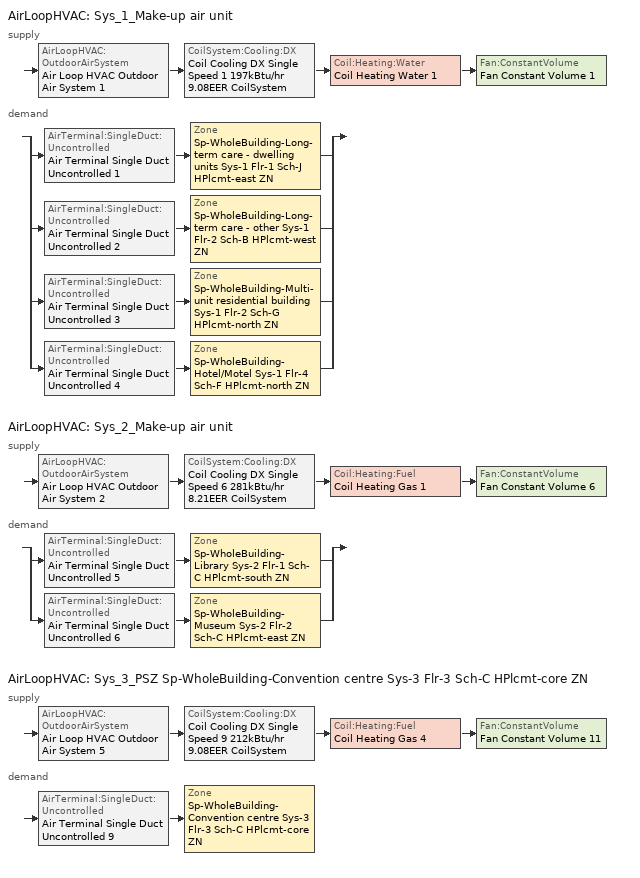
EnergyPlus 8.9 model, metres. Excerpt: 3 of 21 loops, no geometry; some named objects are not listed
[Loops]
AirLoopHVAC 'Sys_1_Make-up air unit'
 supply: AirLoopHVAC:OutdoorAirSystem 'Air Loop HVAC Outdoor Air System 1' > CoilSystem:Cooling:DX 'Coil Cooling DX Single Speed 1 197kBtu/hr 9.08EER CoilSystem' > Coil:Heating:Water 'Coil Heating Water 1' > Fan:ConstantVolume 'Fan Constant Volume 1'
 demand: split
  | AirTerminal:SingleDuct:Uncontrolled 'Air Terminal Single Duct Uncontrolled 1' > Zone 'Sp-WholeBuilding-Long-term care - dwelling units Sys-1 Flr-1 Sch-J HPlcmt-east ZN'
  | AirTerminal:SingleDuct:Uncontrolled 'Air Terminal Single Duct Uncontrolled 2' > Zone 'Sp-WholeBuilding-Long-term care - other Sys-1 Flr-2 Sch-B HPlcmt-west ZN'
  | AirTerminal:SingleDuct:Uncontrolled 'Air Terminal Single Duct Uncontrolled 3' > Zone 'Sp-WholeBuilding-Multi-unit residential building Sys-1 Flr-2 Sch-G HPlcmt-north ZN'
  | AirTerminal:SingleDuct:Uncontrolled 'Air Terminal Single Duct Uncontrolled 4' > Zone 'Sp-WholeBuilding-Hotel/Motel Sys-1 Flr-4 Sch-F HPlcmt-north ZN'
AirLoopHVAC 'Sys_2_Make-up air unit'
 supply: AirLoopHVAC:OutdoorAirSystem 'Air Loop HVAC Outdoor Air System 2' > CoilSystem:Cooling:DX 'Coil Cooling DX Single Speed 6 281kBtu/hr 8.21EER CoilSystem' > Coil:Heating:Fuel 'Coil Heating Gas 1' > Fan:ConstantVolume 'Fan Constant Volume 6'
 demand: split
  | AirTerminal:SingleDuct:Uncontrolled 'Air Terminal Single Duct Uncontrolled 5' > Zone 'Sp-WholeBuilding-Library Sys-2 Flr-1 Sch-C HPlcmt-south ZN'
  | AirTerminal:SingleDuct:Uncontrolled 'Air Terminal Single Duct Uncontrolled 6' > Zone 'Sp-WholeBuilding-Museum Sys-2 Flr-2 Sch-C HPlcmt-east ZN'
AirLoopHVAC 'Sys_3_PSZ Sp-WholeBuilding-Convention centre Sys-3 Flr-3 Sch-C HPlcmt-core ZN'
 supply: AirLoopHVAC:OutdoorAirSystem 'Air Loop HVAC Outdoor Air System 5' > CoilSystem:Cooling:DX 'Coil Cooling DX Single Speed 9 212kBtu/hr 9.08EER CoilSystem' > Coil:Heating:Fuel 'Coil Heating Gas 4' > Fan:ConstantVolume 'Fan Constant Volume 11'
 demand: AirTerminal:SingleDuct:Uncontrolled 'Air Terminal Single Duct Uncontrolled 9' > Zone 'Sp-WholeBuilding-Convention centre Sys-3 Flr-3 Sch-C HPlcmt-core ZN'
[ZoneControl:Thermostat] Control Object Type 1=ThermostatSetpoint:DualSetpoint
Name | Zone or ZoneList | Control Type Schedule | Control Name 1
Sp-WholeBuilding-Convention centre Sys-3 Flr-3 Sch-C HPlcmt-core ZN Thermostat | Sp-WholeBuilding-Convention centre Sys-3 Flr-3 Sch-C HPlcmt-core ZN | Sp-WholeBuilding-Convention centre Sys-3 Flr-3 Sch-C HPlcmt-core ZN Thermostat Schedule | Convention centre WholeBuilding Thermostat 2
Sp-WholeBuilding-Hotel/Motel Sys-1 Flr-4 Sch-F HPlcmt-north ZN Thermostat | Sp-WholeBuilding-Hotel/Motel Sys-1 Flr-4 Sch-F HPlcmt-north ZN | Sp-WholeBuilding-Hotel/Motel Sys-1 Flr-4 Sch-F HPlcmt-north ZN Thermostat Schedule | Hotel/Motel WholeBuilding Thermostat 2
Sp-WholeBuilding-Library Sys-2 Flr-1 Sch-C HPlcmt-south ZN Thermostat | Sp-WholeBuilding-Library Sys-2 Flr-1 Sch-C HPlcmt-south ZN | Sp-WholeBuilding-Library Sys-2 Flr-1 Sch-C HPlcmt-south ZN Thermostat Schedule | Library WholeBuilding Thermostat 2
Sp-WholeBuilding-Long-term care - dwelling units Sys-1 Flr-1 Sch-J HPlcmt-east ZN Thermostat | Sp-WholeBuilding-Long-term care - dwelling units Sys-1 Flr-1 Sch-J HPlcmt-east ZN | Sp-WholeBuilding-Long-term care - dwelling units Sys-1 Flr-1 Sch-J HPlcmt-east ZN Thermostat Schedule | Long-term care - dwelling units WholeBuilding Thermostat 2
Sp-WholeBuilding-Long-term care - other Sys-1 Flr-2 Sch-B HPlcmt-west ZN Thermostat | Sp-WholeBuilding-Long-term care - other Sys-1 Flr-2 Sch-B HPlcmt-west ZN | Sp-WholeBuilding-Long-term care - other Sys-1 Flr-2 Sch-B HPlcmt-west ZN Thermostat Schedule | Long-term care - other WholeBuilding Thermostat 2
Sp-WholeBuilding-Multi-unit residential building Sys-1 Flr-2 Sch-G HPlcmt-north ZN Thermostat | Sp-WholeBuilding-Multi-unit residential building Sys-1 Flr-2 Sch-G HPlcmt-north ZN | Sp-WholeBuilding-Multi-unit residential building Sys-1 Flr-2 Sch-G HPlcmt-north ZN Thermostat Schedule | Multi-unit residential building WholeBuilding Thermostat 2
Sp-WholeBuilding-Museum Sys-2 Flr-2 Sch-C HPlcmt-east ZN Thermostat | Sp-WholeBuilding-Museum Sys-2 Flr-2 Sch-C HPlcmt-east ZN | Sp-WholeBuilding-Museum Sys-2 Flr-2 Sch-C HPlcmt-east ZN Thermostat Schedule | Museum WholeBuilding Thermostat 2
[ThermostatSetpoint:DualSetpoint]
Name | Heating Setpoint Temperature Schedule | Cooling Setpoint Temperature Schedule
Convention centre WholeBuilding Thermostat 2; Library WholeBuilding Thermostat 2; Museum WholeBuilding Thermostat 2 | NECB-C-Thermostat Setpoint-Heating | NECB-C-Thermostat Setpoint-Cooling
Hotel/Motel WholeBuilding Thermostat 2 | NECB-F-Thermostat Setpoint-Heating | NECB-F-Thermostat Setpoint-Cooling
Long-term care - dwelling units WholeBuilding Thermostat 2 | NECB-J-Thermostat Setpoint-Heating | NECB-J-Thermostat Setpoint-Cooling
Long-term care - other WholeBuilding Thermostat 2 | NECB-B-Thermostat Setpoint-Heating | NECB-B-Thermostat Setpoint-Cooling
Multi-unit residential building WholeBuilding Thermostat 2 | NECB-G-Thermostat Setpoint-Heating | NECB-G-Thermostat Setpoint-Cooling
[AirTerminal:SingleDuct:Uncontrolled] Availability Schedule=Always On Discrete; Maximum Air Flow Rate {m3/s}=AutoSize
Air Terminal Single Duct Uncontrolled 9; Air Terminal Single Duct Uncontrolled 4; Air Terminal Single Duct Uncontrolled 5; Air Terminal Single Duct Uncontrolled 1; Air Terminal Single Duct Uncontrolled 2; Air Terminal Single Duct Uncontrolled 3; Air Terminal Single Duct Uncontrolled 6
[Zone equipment]
Sp-WholeBuilding-Convention centre Sys-3 Flr-3 Sch-C HPlcmt-core ZN: Air Terminal Single Duct Uncontrolled 9, Zone HVAC Baseboard Convective Water 7
Sp-WholeBuilding-Hotel/Motel Sys-1 Flr-4 Sch-F HPlcmt-north ZN: Sp-WholeBuilding-Hotel/Motel Sys-1 Flr-4 Sch-F HPlcmt-north ZN PTAC, Zone HVAC Baseboard Convective Water 4, Air Terminal Single Duct Uncontrolled 4
Sp-WholeBuilding-Library Sys-2 Flr-1 Sch-C HPlcmt-south ZN: Zone HVAC Four Pipe Fan Coil 1, Air Terminal Single Duct Uncontrolled 5
Sp-WholeBuilding-Long-term care - dwelling units Sys-1 Flr-1 Sch-J HPlcmt-east ZN: Sp-WholeBuilding-Long-term care - dwelling units Sys-1 Flr-1 Sch-J HPlcmt-east ZN PTAC, Zone HVAC Baseboard Convective Water 1, Air Terminal Single Duct Uncontrolled 1
Sp-WholeBuilding-Long-term care - other Sys-1 Flr-2 Sch-B HPlcmt-west ZN: Sp-WholeBuilding-Long-term care - other Sys-1 Flr-2 Sch-B HPlcmt-west ZN PTAC, Zone HVAC Baseboard Convective Water 2, Air Terminal Single Duct Uncontrolled 2
Sp-WholeBuilding-Multi-unit residential building Sys-1 Flr-2 Sch-G HPlcmt-north ZN: Sp-WholeBuilding-Multi-unit residential building Sys-1 Flr-2 Sch-G HPlcmt-north ZN PTAC, Zone HVAC Baseboard Convective Water 3, Air Terminal Single Duct Uncontrolled 3
Sp-WholeBuilding-Museum Sys-2 Flr-2 Sch-C HPlcmt-east ZN: Zone HVAC Four Pipe Fan Coil 2, Air Terminal Single Duct Uncontrolled 6
[Sizing:Zone] Zone Cooling Design Supply Air Temperature Input Method=SupplyAirTemperature; Zone Cooling Design Supply Air Temperature {C}=13; Zone Cooling Design Supply Air Temperature Difference {deltaC}=11.11; Zone Heating Design Supply Air Temperature Input Method=SupplyAirTemperature; Zone Heating Design Supply Air Temperature {C}=43; Zone Heating Design Supply Air Temperature Difference {deltaC}=11.11; Zone Cooling Design Supply Air Humidity Ratio {kgWater/kgDryAir}=0.0085; Zone Heating Design Supply Air Humidity Ratio {kgWater/kgDryAir}=0.008; Zone Heating Sizing Factor=1.3; Zone Cooling Sizing Factor=1.1; Cooling Design Air Flow Method=DesignDay; Cooling Design Air Flow Rate {m3/s}=0; Cooling Minimum Air Flow per Zone Floor Area {m3/s-m2}=0.000762; Cooling Minimum Air Flow {m3/s}=0; Cooling Minimum Air Flow Fraction=0; Heating Design Air Flow Method=DesignDay; Heating Design Air Flow Rate {m3/s}=0; Heating Maximum Air Flow per Zone Floor Area {m3/s-m2}=0.002032; Heating Maximum Air Flow {m3/s}=0.141576; Heating Maximum Air Flow Fraction=0.3; Account for Dedicated Outdoor Air System=No
Name | Design Specification Outdoor Air Object | Design Specification Zone Air Distribution Object
Sp-WholeBuilding-Convention centre Sys-3 Flr-3 Sch-C HPlcmt-core ZN | Convention centre WholeBuilding Ventilation | Sp-WholeBuilding-Convention centre Sys-3 Flr-3 Sch-C HPlcmt-core ZN Design Spec Zone Air Dist
Sp-WholeBuilding-Hotel/Motel Sys-1 Flr-4 Sch-F HPlcmt-north ZN | Hotel/Motel WholeBuilding Ventilation | Sp-WholeBuilding-Hotel/Motel Sys-1 Flr-4 Sch-F HPlcmt-north ZN Design Spec Zone Air Dist
Sp-WholeBuilding-Library Sys-2 Flr-1 Sch-C HPlcmt-south ZN | Library WholeBuilding Ventilation | Sp-WholeBuilding-Library Sys-2 Flr-1 Sch-C HPlcmt-south ZN Design Spec Zone Air Dist
Sp-WholeBuilding-Long-term care - dwelling units Sys-1 Flr-1 Sch-J HPlcmt-east ZN | Long-term care - dwelling units WholeBuilding Ventilation | Sp-WholeBuilding-Long-term care - dwelling units Sys-1 Flr-1 Sch-J HPlcmt-east ZN Design Spec Zone Air Dist
Sp-WholeBuilding-Long-term care - other Sys-1 Flr-2 Sch-B HPlcmt-west ZN | Long-term care - other WholeBuilding Ventilation | Sp-WholeBuilding-Long-term care - other Sys-1 Flr-2 Sch-B HPlcmt-west ZN Design Spec Zone Air Dist
Sp-WholeBuilding-Multi-unit residential building Sys-1 Flr-2 Sch-G HPlcmt-north ZN | Multi-unit residential building WholeBuilding Ventilation | Sp-WholeBuilding-Multi-unit residential building Sys-1 Flr-2 Sch-G HPlcmt-north ZN Design Spec Zone Air Dist
Sp-WholeBuilding-Museum Sys-2 Flr-2 Sch-C HPlcmt-east ZN | Museum WholeBuilding Ventilation | Sp-WholeBuilding-Museum Sys-2 Flr-2 Sch-C HPlcmt-east ZN Design Spec Zone Air Dist
[DesignSpecification:ZoneAirDistribution] Zone Air Distribution Effectiveness in Cooling Mode=1; Zone Air Distribution Effectiveness in Heating Mode=1
Sp-WholeBuilding-Convention centre Sys-3 Flr-3 Sch-C HPlcmt-core ZN Design Spec Zone Air Dist; Sp-WholeBuilding-Hotel/Motel Sys-1 Flr-4 Sch-F HPlcmt-north ZN Design Spec Zone Air Dist; Sp-WholeBuilding-Library Sys-2 Flr-1 Sch-C HPlcmt-south ZN Design Spec Zone Air Dist; Sp-WholeBuilding-Long-term care - dwelling units Sys-1 Flr-1 Sch-J HPlcmt-east ZN Design Spec Zone Air Dist; Sp-WholeBuilding-Long-term care - other Sys-1 Flr-2 Sch-B HPlcmt-west ZN Design Spec Zone Air Dist; Sp-WholeBuilding-Multi-unit residential building Sys-1 Flr-2 Sch-G HPlcmt-north ZN Design Spec Zone Air Dist; Sp-WholeBuilding-Museum Sys-2 Flr-2 Sch-C HPlcmt-east ZN Design Spec Zone Air Dist
[Controller:MechanicalVentilation] Demand Controlled Ventilation=No; System Outdoor Air Method=ZoneSum
Name | Availability Schedule | Zone Name 1 | Design Specification Outdoor Air Object Name 1 | Design Specification Zone Air Distribution Object Name 1 | Zone Name 2 | Design Specification Outdoor Air Object Name 2 | Design Specification Zone Air Distribution Object Name 2 | Zone Name 3 | Design Specification Outdoor Air Object Name 3 | Design Specification Zone Air Distribution Object Name 3 | Zone Name 4 | Design Specification Outdoor Air Object Name 4 | Design Specification Zone Air Distribution Object Name 4
Controller Mechanical Ventilation 5 | Sys_3_PSZ Sp-WholeBuilding-Convention centre Sys-3 Flr-3 Sch-C HPlcmt-core ZN Occ Sch | Sp-WholeBuilding-Convention centre Sys-3 Flr-3 Sch-C HPlcmt-core ZN | Convention centre WholeBuilding Ventilation | Sp-WholeBuilding-Convention centre Sys-3 Flr-3 Sch-C HPlcmt-core ZN Design Spec Zone Air Dist
Controller Mechanical Ventilation 1 | Sys_1_Make-up air unit Occ Sch | Sp-WholeBuilding-Hotel/Motel Sys-1 Flr-4 Sch-F HPlcmt-north ZN | Hotel/Motel WholeBuilding Ventilation | Sp-WholeBuilding-Hotel/Motel Sys-1 Flr-4 Sch-F HPlcmt-north ZN Design Spec Zone Air Dist | Sp-WholeBuilding-Long-term care - dwelling units Sys-1 Flr-1 Sch-J HPlcmt-east ZN | Long-term care - dwelling units WholeBuilding Ventilation | Sp-WholeBuilding-Long-term care - dwelling units Sys-1 Flr-1 Sch-J HPlcmt-east ZN Design Spec Zone Air Dist | Sp-WholeBuilding-Long-term care - other Sys-1 Flr-2 Sch-B HPlcmt-west ZN | Long-term care - other WholeBuilding Ventilation | Sp-WholeBuilding-Long-term care - other Sys-1 Flr-2 Sch-B HPlcmt-west ZN Design Spec Zone Air Dist | Sp-WholeBuilding-Multi-unit residential building Sys-1 Flr-2 Sch-G HPlcmt-north ZN | Multi-unit residential building WholeBuilding Ventilation | Sp-WholeBuilding-Multi-unit residential building Sys-1 Flr-2 Sch-G HPlcmt-north ZN Design Spec Zone Air Dist
Controller Mechanical Ventilation 2 | Sys_2_Make-up air unit Occ Sch | Sp-WholeBuilding-Library Sys-2 Flr-1 Sch-C HPlcmt-south ZN | Library WholeBuilding Ventilation | Sp-WholeBuilding-Library Sys-2 Flr-1 Sch-C HPlcmt-south ZN Design Spec Zone Air Dist | Sp-WholeBuilding-Museum Sys-2 Flr-2 Sch-C HPlcmt-east ZN | Museum WholeBuilding Ventilation | Sp-WholeBuilding-Museum Sys-2 Flr-2 Sch-C HPlcmt-east ZN Design Spec Zone Air Dist
[DesignSpecification:OutdoorAir] Outdoor Air Method=Sum; Outdoor Air Flow per Person {m3/s-person}=0; Outdoor Air Flow per Zone {m3/s}=0; Outdoor Air Flow Air Changes per Hour {1/hr}=0
Name | Outdoor Air Flow per Zone Floor Area {m3/s-m2}
Convention centre WholeBuilding Ventilation | 0.00074676
Hotel/Motel WholeBuilding Ventilation | 0.00040132
Library WholeBuilding Ventilation | 0.00072644
Long-term care - dwelling units WholeBuilding Ventilation; Long-term care - other WholeBuilding Ventilation | 0.0005588
Multi-unit residential building WholeBuilding Ventilation | 0.00034544
Museum WholeBuilding Ventilation | 0.0004826
[Coil:Heating:Water]
Coil Heating Water 1: Availability Schedule=Always On Discrete; U-Factor Times Area Value {W/K}=Autosize; Maximum Water Flow Rate {m3/s}=Autosize; Performance Input Method=UFactorTimesAreaAndDesignWaterFlowRate; Rated Capacity {W}=Autosize; Rated Inlet Water Temperature {C}=82.2; Rated Inlet Air Temperature {C}=16.6; Rated Outlet Water Temperature {C}=71.1; Rated Outlet Air Temperature {C}=32.2; Rated Ratio for Air and Water Convection=0.5
[ZoneHVAC:PackagedTerminalAirConditioner] Availability Schedule=Always On Discrete; Cooling Supply Air Flow Rate {m3/s}=Autosize; Heating Supply Air Flow Rate {m3/s}=Autosize; No Load Supply Air Flow Rate {m3/s}=Autosize; Cooling Outdoor Air Flow Rate {m3/s}=Autosize; Heating Outdoor Air Flow Rate {m3/s}=Autosize; No Load Outdoor Air Flow Rate {m3/s}=Autosize; Fan Placement=DrawThrough
Name | Supply Air Fan | Heating Coil | Cooling Coil
Sp-WholeBuilding-Hotel/Motel Sys-1 Flr-4 Sch-F HPlcmt-north ZN PTAC | Fan Constant Volume 5 | Coil Heating Electric 4 | Coil Cooling DX Single Speed 5 146kBtu/hr 9.3EER
Sp-WholeBuilding-Long-term care - dwelling units Sys-1 Flr-1 Sch-J HPlcmt-east ZN PTAC | Fan Constant Volume 2 | Coil Heating Electric 1 | Coil Cooling DX Single Speed 2 68kBtu/hr 9.3EER
Sp-WholeBuilding-Long-term care - other Sys-1 Flr-2 Sch-B HPlcmt-west ZN PTAC | Fan Constant Volume 3 | Coil Heating Electric 2 | Coil Cooling DX Single Speed 3 168kBtu/hr 9.3EER
Sp-WholeBuilding-Multi-unit residential building Sys-1 Flr-2 Sch-G HPlcmt-north ZN PTAC | Fan Constant Volume 4 | Coil Heating Electric 3 | Coil Cooling DX Single Speed 4 106kBtu/hr 9.3EER
[Fan:ConstantVolume] Fan Total Efficiency=0.39975; Pressure Rise {Pa}=640; Maximum Flow Rate {m3/s}=AutoSize; Motor Efficiency=0.615; Motor In Airstream Fraction=1
Name | Availability Schedule
Fan Constant Volume 5; Fan Constant Volume 2; Fan Constant Volume 3; Fan Constant Volume 4 | Always On Discrete
Fan Constant Volume 1 | Sys_1_Make-up air unit Occ Sch
Fan Constant Volume 6 | Sys_2_Make-up air unit Occ Sch
Fan Constant Volume 11 | Sys_3_PSZ Sp-WholeBuilding-Convention centre Sys-3 Flr-3 Sch-C HPlcmt-core ZN Occ Sch
[Coil:Heating:Electric] Availability Schedule=ON_OFF_ALWAYS_OFF; Efficiency=1; Nominal Capacity {W}=Autosize
Coil Heating Electric 4; Coil Heating Electric 1; Coil Heating Electric 2; Coil Heating Electric 3
[Coil:Cooling:DX:SingleSpeed] Gross Rated Total Cooling Capacity {W}=Autosize; Gross Rated Sensible Heat Ratio=Autosize; Rated Air Flow Rate {m3/s}=Autosize; Rated Evaporator Fan Power Per Volume Flow Rate {W/(m3/s)}=773.3; Total Cooling Capacity Function of Temperature Curve=DXCOOL-NECB2011-REF-CAPFT; Total Cooling Capacity Function of Flow Fraction Curve=DXCOOL-NECB2011-REF-CAPFFLOW; Energy Input Ratio Function of Temperature Curve=DXCOOL-NECB2011-REF-COOLEIRFT; Energy Input Ratio Function of Flow Fraction Curve=DXCOOL-NECB2011-REF-COOLEIRFFLOW; Part Load Fraction Correlation Curve=DXCOOL-NECB2011-REF-COOLPLFFPLR; Condenser Type=AirCooled; Evaporative Condenser Effectiveness=0; Evaporative Condenser Air Flow Rate {m3/s}=Autosize; Evaporative Condenser Pump Rated Power Consumption {W}=Autosize; Crankcase Heater Capacity {W}=0; Maximum Outdoor Dry-Bulb Temperature for Crankcase Heater Operation {C}=0; Basin Heater Capacity {W/K}=0; Basin Heater Setpoint Temperature {C}=10
Name | Availability Schedule | Gross Rated Cooling COP {W/W}
Coil Cooling DX Single Speed 5 146kBtu/hr 9.3EER | Always On Discrete | 3.25184
Coil Cooling DX Single Speed 2 68kBtu/hr 9.3EER | Always On Discrete | 3.1944
Coil Cooling DX Single Speed 3 168kBtu/hr 9.3EER | Always On Discrete | 3.26775
Coil Cooling DX Single Speed 4 106kBtu/hr 9.3EER | Always On Discrete | 3.22273
Coil Cooling DX Single Speed 1 197kBtu/hr 9.08EER | Always On Discrete | 3.2096
Coil Cooling DX Single Speed 6 281kBtu/hr 8.21EER | tpfc_clg_availability | 2.95558
Coil Cooling DX Single Speed 9 212kBtu/hr 9.08EER | Always On Discrete | 3.22011
[AirLoopHVAC] Design Supply Air Flow Rate {m3/s}=AutoSize
Sys_1_Make-up air unit; Sys_2_Make-up air unit; Sys_3_PSZ Sp-WholeBuilding-Convention centre Sys-3 Flr-3 Sch-C HPlcmt-core ZN
[Sizing:System] Design Outdoor Air Flow Rate {m3/s}=Autosize; Central Heating Maximum System Air Flow Ratio=1; Preheat Design Temperature {C}=7; Preheat Design Humidity Ratio {kgWater/kgDryAir}=0.008; Precool Design Temperature {C}=13; Precool Design Humidity Ratio {kgWater/kgDryAir}=0.008; Central Cooling Design Supply Air Temperature {C}=13; Type of Zone Sum to Use=NonCoincident; Central Cooling Design Supply Air Humidity Ratio {kgWater/kgDryAir}=0.0085; Central Heating Design Supply Air Humidity Ratio {kgWater/kgDryAir}=0.008; Cooling Supply Air Flow Rate Method=DesignDay; Cooling Supply Air Flow Rate {m3/s}=0; Cooling Supply Air Flow Rate Per Floor Area {m3/s-m2}=0.00996765; Cooling Fraction of Autosized Cooling Supply Air Flow Rate=1; Cooling Supply Air Flow Rate Per Unit Cooling Capacity {m3/s-W}=3.94755e-05; Heating Supply Air Flow Rate Method=DesignDay; Heating Supply Air Flow Rate {m3/s}=0; Heating Supply Air Flow Rate Per Floor Area {m3/s-m2}=0.00996765; Heating Fraction of Autosized Heating Supply Air Flow Rate=1; Heating Fraction of Autosized Cooling Supply Air Flow Rate=1; Heating Supply Air Flow Rate Per Unit Heating Capacity {m3/s-W}=3.15882e-05; System Outdoor Air Method=ZoneSum; Zone Maximum Outdoor Air Fraction=1; Cooling Design Capacity Method=CoolingDesignCapacity; Cooling Design Capacity {W}=Autosize; Cooling Design Capacity Per Floor Area {W/m2}=234.7; Fraction of Autosized Cooling Design Capacity=1; Heating Design Capacity Method=HeatingDesignCapacity; Heating Design Capacity {W}=Autosize; Heating Design Capacity Per Floor Area {W/m2}=157; Fraction of Autosized Heating Design Capacity=1; Central Cooling Capacity Control Method=OnOff
Name | Type of Load to Size On | Central Heating Design Supply Air Temperature {C} | 100% Outdoor Air in Cooling | 100% Outdoor Air in Heating
Sys_1_Make-up air unit | VentilationRequirement | 43 | Yes | Yes
Sys_2_Make-up air unit | Sensible | 13.1 | No | No
Sys_3_PSZ Sp-WholeBuilding-Convention centre Sys-3 Flr-3 Sch-C HPlcmt-core ZN | Sensible | 43 | No | No
[Controller:WaterCoil]
Controller Water Coil 1: Control Variable=Temperature; Action=Normal; Actuator Variable=Flow; Controller Convergence Tolerance {deltaC}=0.0001; Maximum Actuated Flow {m3/s}=Autosize; Minimum Actuated Flow {m3/s}=0
[Controller:OutdoorAir] Minimum Outdoor Air Flow Rate {m3/s}=Autosize; Maximum Outdoor Air Flow Rate {m3/s}=Autosize; Economizer Control Type=DifferentialEnthalpy; Economizer Control Action Type=ModulateFlow; Lockout Type=NoLockout; Minimum Limit Type=FixedMinimum; High Humidity Control=No; Control High Indoor Humidity Based on Outdoor Humidity Ratio=Yes
Name | Minimum Outdoor Air Schedule | Mechanical Ventilation Controller | Heat Recovery Bypass Control Type
Controller Outdoor Air 1 | Sys_1_Make-up air unit Occ Sch | Controller Mechanical Ventilation 1 | BypassWhenWithinEconomizerLimits
Controller Outdoor Air 2 | Sys_2_Make-up air unit Occ Sch | Controller Mechanical Ventilation 2 | BypassWhenOAFlowGreaterThanMinimum
Controller Outdoor Air 5 | Sys_3_PSZ Sp-WholeBuilding-Convention centre Sys-3 Flr-3 Sch-C HPlcmt-core ZN Occ Sch | Controller Mechanical Ventilation 5 | BypassWhenOAFlowGreaterThanMinimum
[HeatExchanger:AirToAir:SensibleAndLatent] Availability Schedule=Always On Discrete; Nominal Supply Air Flow Rate {m3/s}=Autosize; Sensible Effectiveness at 100% Heating Air Flow=0.5; Latent Effectiveness at 100% Heating Air Flow=0.5; Sensible Effectiveness at 75% Heating Air Flow=0.5; Latent Effectiveness at 75% Heating Air Flow=0.5; Sensible Effectiveness at 100% Cooling Air Flow=0.5; Latent Effectiveness at 100% Cooling Air Flow=0.5; Sensible Effectiveness at 75% Cooling Air Flow=0.5; Latent Effectiveness at 75% Cooling Air Flow=0.5; Supply Air Outlet Temperature Control=Yes; Heat Exchanger Type=Rotary; Frost Control Type=ExhaustOnly; Threshold Temperature {C}=-23.3; Initial Defrost Time Fraction=0.167; Rate of Defrost Time Fraction Increase {1/K}=1.44; Economizer Lockout=Yes
Name | Nominal Electric Power {W}
Sys_1_Make-up air unit ERV | 2558.15
Sys_2_Make-up air unit ERV | 1676.54
Sys_3_PSZ Sp-WholeBuilding-Convention centre Sys-3 Flr-3 Sch-C HPlcmt-core ZN ERV | 1389.5
[SetpointManager:OutdoorAirPretreat] Control Variable=Temperature; Minimum Setpoint Temperature {C}=-99; Maximum Setpoint Temperature {C}=99; Minimum Setpoint Humidity Ratio {kgWater/kgDryAir}=1e-05; Maximum Setpoint Humidity Ratio {kgWater/kgDryAir}=1
Setpoint Manager Outdoor Air Pretreat 1; Setpoint Manager Outdoor Air Pretreat 2; Setpoint Manager Outdoor Air Pretreat 3
[SetpointManager:MixedAir] Control Variable=Temperature
Node 44 OS Default SPM; Node 43 OS Default SPM; Node 42 OS Default SPM; Node 104 OS Default SPM; Node 103 OS Default SPM; Node 102 OS Default SPM; Node 154 OS Default SPM; Node 153 OS Default SPM; Node 152 OS Default SPM
[CoilSystem:Cooling:DX]
Name | Availability Schedule | Cooling Coil
Coil Cooling DX Single Speed 1 197kBtu/hr 9.08EER CoilSystem | Always On Discrete | Coil Cooling DX Single Speed 1 197kBtu/hr 9.08EER
Coil Cooling DX Single Speed 6 281kBtu/hr 8.21EER CoilSystem | tpfc_clg_availability | Coil Cooling DX Single Speed 6 281kBtu/hr 8.21EER
Coil Cooling DX Single Speed 9 212kBtu/hr 9.08EER CoilSystem | Always On Discrete | Coil Cooling DX Single Speed 9 212kBtu/hr 9.08EER
[SetpointManager:Scheduled]
Setpoint Manager Scheduled 1: Control Variable=Temperature; Schedule=Makeup-Air Unit Supply Air Temp
[Coil:Heating:Fuel] Availability Schedule=Always On Discrete; Fuel Type=NaturalGas; Burner Efficiency=0.81; Nominal Capacity {W}=AutoSize; Parasitic Electric Load {W}=0; Part Load Fraction Correlation Curve=FURNACE-EFFPLR-NECB2011; Parasitic Fuel Load {W}=0
Coil Heating Gas 1; Coil Heating Gas 4
[SetpointManager:SingleZone:Reheat] Control Variable=Temperature
Name | Minimum Supply Air Temperature {C} | Maximum Supply Air Temperature {C} | Control Zone
Setpoint Manager Single Zone Reheat 1 | 13.1 | 13 | Sp-WholeBuilding-Library Sys-2 Flr-1 Sch-C HPlcmt-south ZN
Setpoint Manager Single Zone Reheat 4 | 13 | 43 | Sp-WholeBuilding-Convention centre Sys-3 Flr-3 Sch-C HPlcmt-core ZN
[Schedule:Compact]
Sp-WholeBuilding-Convention centre Sys-3 Flr-3 Sch-C HPlcmt-core ZN Thermostat Schedule; Sp-WholeBuilding-Hotel/Motel Sys-1 Flr-4 Sch-F HPlcmt-north ZN Thermostat Schedule; Sp-WholeBuilding-Library Sys-2 Flr-1 Sch-C HPlcmt-south ZN Thermostat Schedule; Sp-WholeBuilding-Long-term care - dwelling units Sys-1 Flr-1 Sch-J HPlcmt-east ZN Thermostat Schedule; Sp-WholeBuilding-Long-term care - other Sys-1 Flr-2 Sch-B HPlcmt-west ZN Thermostat Schedule; Sp-WholeBuilding-Multi-unit residential building Sys-1 Flr-2 Sch-G HPlcmt-north ZN Thermostat Schedule; Sp-WholeBuilding-Museum Sys-2 Flr-2 Sch-C HPlcmt-east ZN Thermostat Schedule: Through: 12/31, For: AllDays, Until: 24:00, 4
[Schedule:Day:Interval]
NECB-C-Thermostat Setpoint-Heating Sun|Hol Day: No, 09:00, 18, 10:00, 20, 19:00, 22, 24:00, 18
NECB-C-Thermostat Setpoint-Heating Default|Wkdy Day; NECB-C-Thermostat Setpoint-Heating Sat Day; NECB-C-Thermostat Setpoint-Heating Default: No, 07:00, 18, 08:00, 20, 21:00, 22, 24:00, 18
NECB-C-Thermostat Setpoint-Cooling Sun|Hol Day: No, 07:00, 35, 19:00, 24, 24:00, 35
NECB-C-Thermostat Setpoint-Cooling Default|Wkdy Day; NECB-C-Thermostat Setpoint-Cooling Sat Day; NECB-C-Thermostat Setpoint-Cooling Default: No, 07:00, 35, 21:00, 24, 24:00, 35
Sys_3_PSZ Sp-WholeBuilding-Convention centre Sys-3 Flr-3 Sch-C HPlcmt-core ZN Occ Sch Sunday; Sys_2_Make-up air unit Occ Sch Sunday: No, 09:00, 0, 19:00, 1, 24:00, 0
Sys_3_PSZ Sp-WholeBuilding-Convention centre Sys-3 Flr-3 Sch-C HPlcmt-core ZN Occ Sch Monday; Sys_3_PSZ Sp-WholeBuilding-Convention centre Sys-3 Flr-3 Sch-C HPlcmt-core ZN Occ Sch Tuesday; Sys_3_PSZ Sp-WholeBuilding-Convention centre Sys-3 Flr-3 Sch-C HPlcmt-core ZN Occ Sch Wednesday; Sys_3_PSZ Sp-WholeBuilding-Convention centre Sys-3 Flr-3 Sch-C HPlcmt-core ZN Occ Sch Thursday; Sys_3_PSZ Sp-WholeBuilding-Convention centre Sys-3 Flr-3 Sch-C HPlcmt-core ZN Occ Sch Friday; Sys_3_PSZ Sp-WholeBuilding-Convention centre Sys-3 Flr-3 Sch-C HPlcmt-core ZN Occ Sch Saturday; Sys_2_Make-up air unit Occ Sch Monday; Sys_2_Make-up air unit Occ Sch Tuesday; Sys_2_Make-up air unit Occ Sch Wednesday; Sys_2_Make-up air unit Occ Sch Thursday; Sys_2_Make-up air unit Occ Sch Friday; Sys_2_Make-up air unit Occ Sch Saturday: No, 09:00, 0, 21:00, 1, 24:00, 0
Sys_3_PSZ Sp-WholeBuilding-Convention centre Sys-3 Flr-3 Sch-C HPlcmt-core ZN Occ Sch Default; Sys_3_PSZ Sp-WholeBuilding-Convention centre Sys-3 Flr-3 Sch-C HPlcmt-core ZN Occ Sch Summer Design Day; Sys_3_PSZ Sp-WholeBuilding-Convention centre Sys-3 Flr-3 Sch-C HPlcmt-core ZN Occ Sch Winter Design Day; Sys_1_Make-up air unit Occ Sch Sunday; Sys_1_Make-up air unit Occ Sch Monday; Sys_1_Make-up air unit Occ Sch Tuesday; Sys_1_Make-up air unit Occ Sch Wednesday; Sys_1_Make-up air unit Occ Sch Thursday; Sys_1_Make-up air unit Occ Sch Friday; Sys_1_Make-up air unit Occ Sch Saturday; Sys_1_Make-up air unit Occ Sch Default; Sys_1_Make-up air unit Occ Sch Summer Design Day; Sys_1_Make-up air unit Occ Sch Winter Design Day; Sys_2_Make-up air unit Occ Sch Default; Sys_2_Make-up air unit Occ Sch Summer Design Day; Sys_2_Make-up air unit Occ Sch Winter Design Day; tpfc_clg_availability_sch_rule_day 1: No, 24:00, 1
NECB-B-Thermostat Setpoint-Heating Sun|Hol Day: No, 01:00, 18, 02:00, 22, 09:00, 18, 10:00, 20, 23:00, 22, 24:00, 18
NECB-B-Thermostat Setpoint-Heating Default|Wkdy Day; NECB-B-Thermostat Setpoint-Heating Sat Day; NECB-B-Thermostat Setpoint-Heating Default: No, 02:00, 22, 08:00, 18, 09:00, 20, 24:00, 22
NECB-B-Thermostat Setpoint-Cooling Sun|Hol Day: No, 09:00, 35, 23:00, 24, 24:00, 35
NECB-B-Thermostat Setpoint-Cooling Default|Wkdy Day; NECB-B-Thermostat Setpoint-Cooling Sat Day; NECB-B-Thermostat Setpoint-Cooling Default: No, 01:00, 24, 08:00, 35, 24:00, 24
NECB-G-Thermostat Setpoint-Heating Sun|Hol Day; NECB-G-Thermostat Setpoint-Heating Default|Wkdy Day; NECB-G-Thermostat Setpoint-Heating Sat Day; NECB-G-Thermostat Setpoint-Heating Default; NECB-F-Thermostat Setpoint-Heating Sun|Hol Day; NECB-F-Thermostat Setpoint-Heating Default|Wkdy Day; NECB-F-Thermostat Setpoint-Heating Sat Day; NECB-F-Thermostat Setpoint-Heating Default: No, 01:00, 22, 07:00, 18, 08:00, 20, 24:00, 22
NECB-G-Thermostat Setpoint-Cooling Sun|Hol Day; NECB-G-Thermostat Setpoint-Cooling Default|Wkdy Day; NECB-G-Thermostat Setpoint-Cooling Sat Day; NECB-G-Thermostat Setpoint-Cooling Default; NECB-F-Thermostat Setpoint-Cooling Sun|Hol Day; NECB-F-Thermostat Setpoint-Cooling Default|Wkdy Day; NECB-F-Thermostat Setpoint-Cooling Sat Day; NECB-F-Thermostat Setpoint-Cooling Default; NECB-J-Thermostat Setpoint-Cooling Sun|Hol Day; NECB-J-Thermostat Setpoint-Cooling Default|Wkdy Day; NECB-J-Thermostat Setpoint-Cooling Sat Day; NECB-J-Thermostat Setpoint-Cooling Default: No, 24:00, 24
sunON_OFF_ALWAYS_OFF 1; wkdON_OFF_ALWAYS_OFF 1; satON_OFF_ALWAYS_OFF 1; Schedule Day 3: No, 01:00, 0, 02:00, 0, 03:00, 0, 04:00, 0, 05:00, 0, 06:00, 0, 07:00, 0, 08:00, 0, 09:00, 0, 10:00, 0, 11:00, 0, 12:00, 0, 13:00, 0, 14:00, 0, 15:00, 0, 16:00, 0, 17:00, 0, 18:00, 0, 19:00, 0, 20:00, 0, 21:00, 0, 22:00, 0, 23:00, 0, 24:00, 0
NECB-J-Thermostat Setpoint-Heating Sun|Hol Day; NECB-J-Thermostat Setpoint-Heating Default|Wkdy Day; NECB-J-Thermostat Setpoint-Heating Sat Day; NECB-J-Thermostat Setpoint-Heating Default: No, 24:00, 22
Makeup Air Unit Supply Air Temp Default: No, 24:00, 20
Schedule Day 5; tpfc_clg_availability_sch_rule_day; tpfc_clg_availability_sch_rule_day 2: No, 24:00, 0
[Schedule:Week:Daily]
NECB-C-Thermostat Setpoint-Heating Week Rule - Jan1-Dec31: NECB-C-Thermostat Setpoint-Heating Sun|Hol Day, NECB-C-Thermostat Setpoint-Heating Default|Wkdy Day, NECB-C-Thermostat Setpoint-Heating Default|Wkdy Day, NECB-C-Thermostat Setpoint-Heating Default|Wkdy Day, NECB-C-Thermostat Setpoint-Heating Default|Wkdy Day, NECB-C-Thermostat Setpoint-Heating Default|Wkdy Day, NECB-C-Thermostat Setpoint-Heating Sat Day, NECB-C-Thermostat Setpoint-Heating Default, NECB-C-Thermostat Setpoint-Heating Default, NECB-C-Thermostat Setpoint-Heating Default, NECB-C-Thermostat Setpoint-Heating Default, NECB-C-Thermostat Setpoint-Heating Default
NECB-C-Thermostat Setpoint-Cooling Week Rule - Jan1-Dec31: NECB-C-Thermostat Setpoint-Cooling Sun|Hol Day, NECB-C-Thermostat Setpoint-Cooling Default|Wkdy Day, NECB-C-Thermostat Setpoint-Cooling Default|Wkdy Day, NECB-C-Thermostat Setpoint-Cooling Default|Wkdy Day, NECB-C-Thermostat Setpoint-Cooling Default|Wkdy Day, NECB-C-Thermostat Setpoint-Cooling Default|Wkdy Day, NECB-C-Thermostat Setpoint-Cooling Sat Day, NECB-C-Thermostat Setpoint-Cooling Default, NECB-C-Thermostat Setpoint-Cooling Default, NECB-C-Thermostat Setpoint-Cooling Default, NECB-C-Thermostat Setpoint-Cooling Default, NECB-C-Thermostat Setpoint-Cooling Default
Sys_3_PSZ Sp-WholeBuilding-Convention centre Sys-3 Flr-3 Sch-C HPlcmt-core ZN Occ Sch Week Rule - Jan1-Dec31: Sys_3_PSZ Sp-WholeBuilding-Convention centre Sys-3 Flr-3 Sch-C HPlcmt-core ZN Occ Sch Sunday, Sys_3_PSZ Sp-WholeBuilding-Convention centre Sys-3 Flr-3 Sch-C HPlcmt-core ZN Occ Sch Monday, Sys_3_PSZ Sp-WholeBuilding-Convention centre Sys-3 Flr-3 Sch-C HPlcmt-core ZN Occ Sch Tuesday, Sys_3_PSZ Sp-WholeBuilding-Convention centre Sys-3 Flr-3 Sch-C HPlcmt-core ZN Occ Sch Wednesday, Sys_3_PSZ Sp-WholeBuilding-Convention centre Sys-3 Flr-3 Sch-C HPlcmt-core ZN Occ Sch Thursday, Sys_3_PSZ Sp-WholeBuilding-Convention centre Sys-3 Flr-3 Sch-C HPlcmt-core ZN Occ Sch Friday, Sys_3_PSZ Sp-WholeBuilding-Convention centre Sys-3 Flr-3 Sch-C HPlcmt-core ZN Occ Sch Saturday, Sys_3_PSZ Sp-WholeBuilding-Convention centre Sys-3 Flr-3 Sch-C HPlcmt-core ZN Occ Sch Default, Sys_3_PSZ Sp-WholeBuilding-Convention centre Sys-3 Flr-3 Sch-C HPlcmt-core ZN Occ Sch Summer Design Day, Sys_3_PSZ Sp-WholeBuilding-Convention centre Sys-3 Flr-3 Sch-C HPlcmt-core ZN Occ Sch Winter Design Day, Sys_3_PSZ Sp-WholeBuilding-Convention centre Sys-3 Flr-3 Sch-C HPlcmt-core ZN Occ Sch Default, Sys_3_PSZ Sp-WholeBuilding-Convention centre Sys-3 Flr-3 Sch-C HPlcmt-core ZN Occ Sch Default
NECB-B-Thermostat Setpoint-Heating Week Rule - Jan1-Dec31: NECB-B-Thermostat Setpoint-Heating Sun|Hol Day, NECB-B-Thermostat Setpoint-Heating Default|Wkdy Day, NECB-B-Thermostat Setpoint-Heating Default|Wkdy Day, NECB-B-Thermostat Setpoint-Heating Default|Wkdy Day, NECB-B-Thermostat Setpoint-Heating Default|Wkdy Day, NECB-B-Thermostat Setpoint-Heating Default|Wkdy Day, NECB-B-Thermostat Setpoint-Heating Sat Day, NECB-B-Thermostat Setpoint-Heating Default, NECB-B-Thermostat Setpoint-Heating Default, NECB-B-Thermostat Setpoint-Heating Default, NECB-B-Thermostat Setpoint-Heating Default, NECB-B-Thermostat Setpoint-Heating Default
NECB-B-Thermostat Setpoint-Cooling Week Rule - Jan1-Dec31: NECB-B-Thermostat Setpoint-Cooling Sun|Hol Day, NECB-B-Thermostat Setpoint-Cooling Default|Wkdy Day, NECB-B-Thermostat Setpoint-Cooling Default|Wkdy Day, NECB-B-Thermostat Setpoint-Cooling Default|Wkdy Day, NECB-B-Thermostat Setpoint-Cooling Default|Wkdy Day, NECB-B-Thermostat Setpoint-Cooling Default|Wkdy Day, NECB-B-Thermostat Setpoint-Cooling Sat Day, NECB-B-Thermostat Setpoint-Cooling Default, NECB-B-Thermostat Setpoint-Cooling Default, NECB-B-Thermostat Setpoint-Cooling Default, NECB-B-Thermostat Setpoint-Cooling Default, NECB-B-Thermostat Setpoint-Cooling Default
NECB-G-Thermostat Setpoint-Heating Week Rule - Jan1-Dec31: NECB-G-Thermostat Setpoint-Heating Sun|Hol Day, NECB-G-Thermostat Setpoint-Heating Default|Wkdy Day, NECB-G-Thermostat Setpoint-Heating Default|Wkdy Day, NECB-G-Thermostat Setpoint-Heating Default|Wkdy Day, NECB-G-Thermostat Setpoint-Heating Default|Wkdy Day, NECB-G-Thermostat Setpoint-Heating Default|Wkdy Day, NECB-G-Thermostat Setpoint-Heating Sat Day, NECB-G-Thermostat Setpoint-Heating Default, NECB-G-Thermostat Setpoint-Heating Default, NECB-G-Thermostat Setpoint-Heating Default, NECB-G-Thermostat Setpoint-Heating Default, NECB-G-Thermostat Setpoint-Heating Default
NECB-G-Thermostat Setpoint-Cooling Week Rule - Jan1-Dec31: NECB-G-Thermostat Setpoint-Cooling Sun|Hol Day, NECB-G-Thermostat Setpoint-Cooling Default|Wkdy Day, NECB-G-Thermostat Setpoint-Cooling Default|Wkdy Day, NECB-G-Thermostat Setpoint-Cooling Default|Wkdy Day, NECB-G-Thermostat Setpoint-Cooling Default|Wkdy Day, NECB-G-Thermostat Setpoint-Cooling Default|Wkdy Day, NECB-G-Thermostat Setpoint-Cooling Sat Day, NECB-G-Thermostat Setpoint-Cooling Default, NECB-G-Thermostat Setpoint-Cooling Default, NECB-G-Thermostat Setpoint-Cooling Default, NECB-G-Thermostat Setpoint-Cooling Default, NECB-G-Thermostat Setpoint-Cooling Default
NECB-F-Thermostat Setpoint-Heating Week Rule - Jan1-Dec31: NECB-F-Thermostat Setpoint-Heating Sun|Hol Day, NECB-F-Thermostat Setpoint-Heating Default|Wkdy Day, NECB-F-Thermostat Setpoint-Heating Default|Wkdy Day, NECB-F-Thermostat Setpoint-Heating Default|Wkdy Day, NECB-F-Thermostat Setpoint-Heating Default|Wkdy Day, NECB-F-Thermostat Setpoint-Heating Default|Wkdy Day, NECB-F-Thermostat Setpoint-Heating Sat Day, NECB-F-Thermostat Setpoint-Heating Default, NECB-F-Thermostat Setpoint-Heating Default, NECB-F-Thermostat Setpoint-Heating Default, NECB-F-Thermostat Setpoint-Heating Default, NECB-F-Thermostat Setpoint-Heating Default
NECB-F-Thermostat Setpoint-Cooling Week Rule - Jan1-Dec31: NECB-F-Thermostat Setpoint-Cooling Sun|Hol Day, NECB-F-Thermostat Setpoint-Cooling Default|Wkdy Day, NECB-F-Thermostat Setpoint-Cooling Default|Wkdy Day, NECB-F-Thermostat Setpoint-Cooling Default|Wkdy Day, NECB-F-Thermostat Setpoint-Cooling Default|Wkdy Day, NECB-F-Thermostat Setpoint-Cooling Default|Wkdy Day, NECB-F-Thermostat Setpoint-Cooling Sat Day, NECB-F-Thermostat Setpoint-Cooling Default, NECB-F-Thermostat Setpoint-Cooling Default, NECB-F-Thermostat Setpoint-Cooling Default, NECB-F-Thermostat Setpoint-Cooling Default, NECB-F-Thermostat Setpoint-Cooling Default
ON_OFF_ALWAYS_OFF Week Rule - Jan1-Dec31: sunON_OFF_ALWAYS_OFF 1, wkdON_OFF_ALWAYS_OFF 1, wkdON_OFF_ALWAYS_OFF 1, wkdON_OFF_ALWAYS_OFF 1, wkdON_OFF_ALWAYS_OFF 1, wkdON_OFF_ALWAYS_OFF 1, satON_OFF_ALWAYS_OFF 1, Schedule Day 3, Schedule Day 3, Schedule Day 3, Schedule Day 3, Schedule Day 3
Sys_1_Make-up air unit Occ Sch Week Rule - Jan1-Dec31: Sys_1_Make-up air unit Occ Sch Sunday, Sys_1_Make-up air unit Occ Sch Monday, Sys_1_Make-up air unit Occ Sch Tuesday, Sys_1_Make-up air unit Occ Sch Wednesday, Sys_1_Make-up air unit Occ Sch Thursday, Sys_1_Make-up air unit Occ Sch Friday, Sys_1_Make-up air unit Occ Sch Saturday, Sys_1_Make-up air unit Occ Sch Default, Sys_1_Make-up air unit Occ Sch Summer Design Day, Sys_1_Make-up air unit Occ Sch Winter Design Day, Sys_1_Make-up air unit Occ Sch Default, Sys_1_Make-up air unit Occ Sch Default
Sys_2_Make-up air unit Occ Sch Week Rule - Jan1-Dec31: Sys_2_Make-up air unit Occ Sch Sunday, Sys_2_Make-up air unit Occ Sch Monday, Sys_2_Make-up air unit Occ Sch Tuesday, Sys_2_Make-up air unit Occ Sch Wednesday, Sys_2_Make-up air unit Occ Sch Thursday, Sys_2_Make-up air unit Occ Sch Friday, Sys_2_Make-up air unit Occ Sch Saturday, Sys_2_Make-up air unit Occ Sch Default, Sys_2_Make-up air unit Occ Sch Summer Design Day, Sys_2_Make-up air unit Occ Sch Winter Design Day, Sys_2_Make-up air unit Occ Sch Default, Sys_2_Make-up air unit Occ Sch Default
NECB-J-Thermostat Setpoint-Heating Week Rule - Jan1-Dec31: NECB-J-Thermostat Setpoint-Heating Sun|Hol Day, NECB-J-Thermostat Setpoint-Heating Default|Wkdy Day, NECB-J-Thermostat Setpoint-Heating Default|Wkdy Day, NECB-J-Thermostat Setpoint-Heating Default|Wkdy Day, NECB-J-Thermostat Setpoint-Heating Default|Wkdy Day, NECB-J-Thermostat Setpoint-Heating Default|Wkdy Day, NECB-J-Thermostat Setpoint-Heating Sat Day, NECB-J-Thermostat Setpoint-Heating Default, NECB-J-Thermostat Setpoint-Heating Default, NECB-J-Thermostat Setpoint-Heating Default, NECB-J-Thermostat Setpoint-Heating Default, NECB-J-Thermostat Setpoint-Heating Default
NECB-J-Thermostat Setpoint-Cooling Week Rule - Jan1-Dec31: NECB-J-Thermostat Setpoint-Cooling Sun|Hol Day, NECB-J-Thermostat Setpoint-Cooling Default|Wkdy Day, NECB-J-Thermostat Setpoint-Cooling Default|Wkdy Day, NECB-J-Thermostat Setpoint-Cooling Default|Wkdy Day, NECB-J-Thermostat Setpoint-Cooling Default|Wkdy Day, NECB-J-Thermostat Setpoint-Cooling Default|Wkdy Day, NECB-J-Thermostat Setpoint-Cooling Sat Day, NECB-J-Thermostat Setpoint-Cooling Default, NECB-J-Thermostat Setpoint-Cooling Default, NECB-J-Thermostat Setpoint-Cooling Default, NECB-J-Thermostat Setpoint-Cooling Default, NECB-J-Thermostat Setpoint-Cooling Default
Makeup-Air Unit Supply Air Temp Week Rule - Jan1-Dec31: Makeup Air Unit Supply Air Temp Default, Makeup Air Unit Supply Air Temp Default, Makeup Air Unit Supply Air Temp Default, Makeup Air Unit Supply Air Temp Default, Makeup Air Unit Supply Air Temp Default, Makeup Air Unit Supply Air Temp Default, Makeup Air Unit Supply Air Temp Default, Makeup Air Unit Supply Air Temp Default, Makeup Air Unit Supply Air Temp Default, Makeup Air Unit Supply Air Temp Default, Makeup Air Unit Supply Air Temp Default, Makeup Air Unit Supply Air Temp Default
tpfc_clg_availability Week Rule - Jan1-Jun24: tpfc_clg_availability_sch_rule_day, tpfc_clg_availability_sch_rule_day, tpfc_clg_availability_sch_rule_day, tpfc_clg_availability_sch_rule_day, tpfc_clg_availability_sch_rule_day, tpfc_clg_availability_sch_rule_day, tpfc_clg_availability_sch_rule_day, Schedule Day 5, Schedule Day 5, Schedule Day 5, Schedule Day 5, Schedule Day 5
tpfc_clg_availability Week Rule - Jun25-Jul1: tpfc_clg_availability_sch_rule_day, tpfc_clg_availability_sch_rule_day, tpfc_clg_availability_sch_rule_day, tpfc_clg_availability_sch_rule_day, tpfc_clg_availability_sch_rule_day, tpfc_clg_availability_sch_rule_day, tpfc_clg_availability_sch_rule_day 1, Schedule Day 5, Schedule Day 5, Schedule Day 5, Schedule Day 5, Schedule Day 5
tpfc_clg_availability Week Rule - Jul2-Oct28: tpfc_clg_availability_sch_rule_day 1, tpfc_clg_availability_sch_rule_day 1, tpfc_clg_availability_sch_rule_day 1, tpfc_clg_availability_sch_rule_day 1, tpfc_clg_availability_sch_rule_day 1, tpfc_clg_availability_sch_rule_day 1, tpfc_clg_availability_sch_rule_day 1, Schedule Day 5, Schedule Day 5, Schedule Day 5, Schedule Day 5, Schedule Day 5
tpfc_clg_availability Week Rule - Oct29-Nov4: tpfc_clg_availability_sch_rule_day 1, tpfc_clg_availability_sch_rule_day 1, tpfc_clg_availability_sch_rule_day 1, tpfc_clg_availability_sch_rule_day 2, tpfc_clg_availability_sch_rule_day 2, tpfc_clg_availability_sch_rule_day 2, tpfc_clg_availability_sch_rule_day 2, Schedule Day 5, Schedule Day 5, Schedule Day 5, Schedule Day 5, Schedule Day 5
tpfc_clg_availability Week Rule - Nov5-Dec31: tpfc_clg_availability_sch_rule_day 2, tpfc_clg_availability_sch_rule_day 2, tpfc_clg_availability_sch_rule_day 2, tpfc_clg_availability_sch_rule_day 2, tpfc_clg_availability_sch_rule_day 2, tpfc_clg_availability_sch_rule_day 2, tpfc_clg_availability_sch_rule_day 2, Schedule Day 5, Schedule Day 5, Schedule Day 5, Schedule Day 5, Schedule Day 5
[Schedule:Year]
NECB-C-Thermostat Setpoint-Heating: NECB-C-Thermostat Setpoint-Heating Week Rule - Jan1-Dec31, 1, 1, 12, 31
NECB-C-Thermostat Setpoint-Cooling: NECB-C-Thermostat Setpoint-Cooling Week Rule - Jan1-Dec31, 1, 1, 12, 31
Sys_3_PSZ Sp-WholeBuilding-Convention centre Sys-3 Flr-3 Sch-C HPlcmt-core ZN Occ Sch: Sys_3_PSZ Sp-WholeBuilding-Convention centre Sys-3 Flr-3 Sch-C HPlcmt-core ZN Occ Sch Week Rule - Jan1-Dec31, 1, 1, 12, 31
NECB-B-Thermostat Setpoint-Heating: NECB-B-Thermostat Setpoint-Heating Week Rule - Jan1-Dec31, 1, 1, 12, 31
NECB-B-Thermostat Setpoint-Cooling: NECB-B-Thermostat Setpoint-Cooling Week Rule - Jan1-Dec31, 1, 1, 12, 31
NECB-G-Thermostat Setpoint-Heating: NECB-G-Thermostat Setpoint-Heating Week Rule - Jan1-Dec31, 1, 1, 12, 31
NECB-G-Thermostat Setpoint-Cooling: NECB-G-Thermostat Setpoint-Cooling Week Rule - Jan1-Dec31, 1, 1, 12, 31
NECB-F-Thermostat Setpoint-Heating: NECB-F-Thermostat Setpoint-Heating Week Rule - Jan1-Dec31, 1, 1, 12, 31
NECB-F-Thermostat Setpoint-Cooling: NECB-F-Thermostat Setpoint-Cooling Week Rule - Jan1-Dec31, 1, 1, 12, 31
ON_OFF_ALWAYS_OFF: ON_OFF_ALWAYS_OFF Week Rule - Jan1-Dec31, 1, 1, 12, 31
Sys_1_Make-up air unit Occ Sch: Sys_1_Make-up air unit Occ Sch Week Rule - Jan1-Dec31, 1, 1, 12, 31
Sys_2_Make-up air unit Occ Sch: Sys_2_Make-up air unit Occ Sch Week Rule - Jan1-Dec31, 1, 1, 12, 31
NECB-J-Thermostat Setpoint-Heating: NECB-J-Thermostat Setpoint-Heating Week Rule - Jan1-Dec31, 1, 1, 12, 31
NECB-J-Thermostat Setpoint-Cooling: NECB-J-Thermostat Setpoint-Cooling Week Rule - Jan1-Dec31, 1, 1, 12, 31
Makeup-Air Unit Supply Air Temp: Makeup-Air Unit Supply Air Temp Week Rule - Jan1-Dec31, 1, 1, 12, 31
tpfc_clg_availability: tpfc_clg_availability Week Rule - Jan1-Jun24, 1, 1, 6, 24, tpfc_clg_availability Week Rule - Jun25-Jul1, 6, 25, 7, 1, tpfc_clg_availability Week Rule - Jul2-Oct28, 7, 2, 10, 28, tpfc_clg_availability Week Rule - Oct29-Nov4, 10, 29, 11, 4, tpfc_clg_availability Week Rule - Nov5-Dec31, 11, 5, 12, 31
[Schedule:Constant]
Always On Discrete: Hourly Value=1
[Curve:Biquadratic] Minimum Value of x {BasedOnField A2}=13; Maximum Value of x {BasedOnField A2}=24; Minimum Value of y {BasedOnField A3}=24; Maximum Value of y {BasedOnField A3}=46
Name | Coefficient1 Constant | Coefficient2 x | Coefficient3 x**2 | Coefficient4 y | Coefficient5 y**2 | Coefficient6 x*y
DXCOOL-NECB2011-REF-CAPFT | 0.867905 | 0.0142459 | 0.00055436 | -0.0075575 | 3.3e-05 | -0.0001918
DXCOOL-NECB2011-REF-COOLEIRFT | 0.116936 | 0.0284933 | -0.0004112 | 0.0214108 | 0.00016103 | -0.0006791
[Curve:Quadratic] Coefficient1 Constant=1; Coefficient2 x=0; Coefficient3 x**2=0; Minimum Value of x {BasedOnField A2}=0; Maximum Value of x {BasedOnField A2}=1
DXCOOL-NECB2011-REF-CAPFFLOW; DXCOOL-NECB2011-REF-COOLEIRFFLOW
[Curve:Cubic] Maximum Value of x {BasedOnField A2}=1
Name | Coefficient1 Constant | Coefficient2 x | Coefficient3 x**2 | Coefficient4 x**3 | Minimum Value of x {BasedOnField A2}
DXCOOL-NECB2011-REF-COOLPLFFPLR | 0.0277 | 4.9151 | -8.184 | 4.2702 | 0.7
FURNACE-EFFPLR-NECB2011 | 0.7277 | 1.0667 | -1.5174 | 0.7282 | 0
